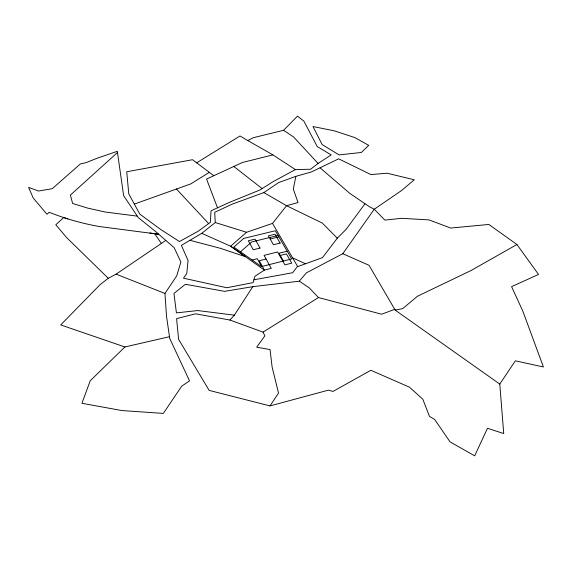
<?xml version="1.0" encoding="UTF-8"?>
<svg xmlns="http://www.w3.org/2000/svg" width="572" height="572" viewBox="0 0 572 572"><rect width="100%" height="100%" fill="white"/><g stroke="black" fill="none" stroke-linecap="round" stroke-linejoin="round"><path stroke-width="0.86" d="M252.788 286.658L234.377 315.158L197.712 310.56L176.412 312.884L173.952 293.457L185.385 284.27L224.582 291.348L252.788 286.658L299.306 281.188L306.327 272.88L342.785 253.718L374.245 209.23L401.544 190.54L414.271 179.787L387.122 173.223L370.892 174.574L338.653 158.837L311.411 171.957L295.846 176.355L293.329 189.11L298.019 202.552L286.551 205.705L272.515 223.395L246.568 232.275L230.616 246.196L201.737 233.347L181.403 245.367L188.059 260.489L186.765 273.588L183.448 278.171L226.827 287.752L253.081 282.611L254.94 276.29L264.407 270.098L271.278 268.354L264.064 255.369L277.592 251.987L284.949 264.872L291.749 263.141L286.415 253.925L279.665 255.62M269.998 405.913L278.535 393.064L272.129 367.117L270.055 349.578L256.685 347.161L264.879 335.843L263.034 332.11L229.894 320.034L195.524 313.813L176.591 318.661L178.6 339.325L209.145 390.397L269.998 405.913L328.478 390.133L332.983 391.434L370.856 370.291L409.416 387.144L422.83 399.235L429.465 416.416L434.627 419.39L450.042 441.856L474.674 455.841L487.473 428.292L503.732 433.547L499.778 384.084L515.365 360.825L543.4 366.967L522.844 311.182L511.59 286.651L538.524 274.431L516.931 244.523L488.853 224.453L450.7 228.056L429.079 219.905L401.615 218.304L384.877 220.113L374.245 209.23L369.205 206.592L349.878 193.429L320.041 167.796M169.362 336.729L124.91 346.975L90.233 380.745L81.925 403.296L121.886 410.553L163.313 413.406L181.739 386.136L189.539 380.873L169.734 338.452L166.516 316.33L164.958 293.457L176.762 275.797L180.888 261.997L174.145 247.633L155.369 231.345L138.295 217.625L123.616 195.603L117.317 151.315L97.204 158.194L86.065 162.655L80.33 163.957L52.295 188.667L38.56 191.034L28.6 187.394L33.197 197.962L46.968 214.285L49.206 212.269C65.394 218.74 82.246 223.516 99.414 226.541L158.737 234.284L149.878 232.947M364.972 203.775L346.182 229.272L337.287 238.188L322.508 257.6L297.697 266.602L272.515 223.395M297.554 266.352L292.664 272.73L253.911 279.794M229.894 320.034L234.377 315.158M196.582 162.877L240.004 135.972L247.783 140.562L253.224 137.723L283.548 130.309L297.469 116.159L303.861 121.085L317.224 146.554L331.202 154.926L318.075 163.435L310.589 169.233L295.402 169.591L273.323 181.51L259.931 189.983L228.528 202.76L211.039 210.789L210.339 222.351L198.127 231.267L179.451 241.548L160.632 229.422L139.74 214.042L128.757 193.844L126.741 171.75L192.542 159.717L213.778 175.675M117.496 152.502L70.399 195.088L72.608 203.482L87.809 208.137L105.012 211.99L137.309 216.144M240.533 251.794L251.623 241.956L278.042 235.471M201.737 233.347L215.272 222.544L214.722 212.276L232.332 204.111L263.842 192.592L278.571 182.604L295.846 176.355M165.801 240.433L116.116 274.145L108.287 278.299L100.143 284.591L60.711 324.925L124.91 346.975M209.423 172.279L190.812 183.891L134.456 204.054M263.034 332.11L318.49 297.554L381.638 314.214L394.723 309.345L395.18 310.11L499.778 384.084M516.931 244.523L470.827 270.627L417.453 296.253L402.702 308.623L395.18 310.11L369.04 265.294L342.785 253.718M295.402 169.591L272.908 154.89L242.385 162.498L206.563 179.057L217.503 207.822M266.102 259.03L259.273 260.746L264.4 270.098L230.616 246.196L245.452 256.692L220.406 248.32L189.975 240.304M252.152 259.995L257.278 258.716L261.568 266.552M287.194 251.215L278.993 253.267L283.426 261.018M278.864 236.894L270.763 238.882L269.948 237.459M215.272 222.544L246.568 232.275M67.868 218.904L63.678 217.553L55.82 224.775L66.681 237.652L108.287 278.299M116.116 274.145L164.958 293.457M292.621 257.886L305.512 263.771M247.783 140.562L272.908 154.89M263.842 192.592L286.551 205.705L322.308 223.08L337.287 238.188M283.548 130.309L293.586 136.973L318.075 163.435M299.306 281.188L309.259 287.859L318.49 297.554M233.669 166.359L262.205 188.674M176.405 188.96L208.623 223.573M154.626 233.641L161.375 243.436M368.697 145.359L361.354 152.474L339.082 154.912L322.129 144.573L312.998 126.534L334.291 130.831L354.833 137.573L368.697 145.359M243.693 238.452L233.855 247.075L261.468 266.581L291.677 258.93L275.296 230.745L243.693 238.452M260.01 248.069L253.246 249.749L248.327 240.762L255.033 239.125L260.01 248.069M280.137 243.086L273.452 244.737L268.375 235.857L275.01 234.234L280.137 243.086"/></g></svg>
